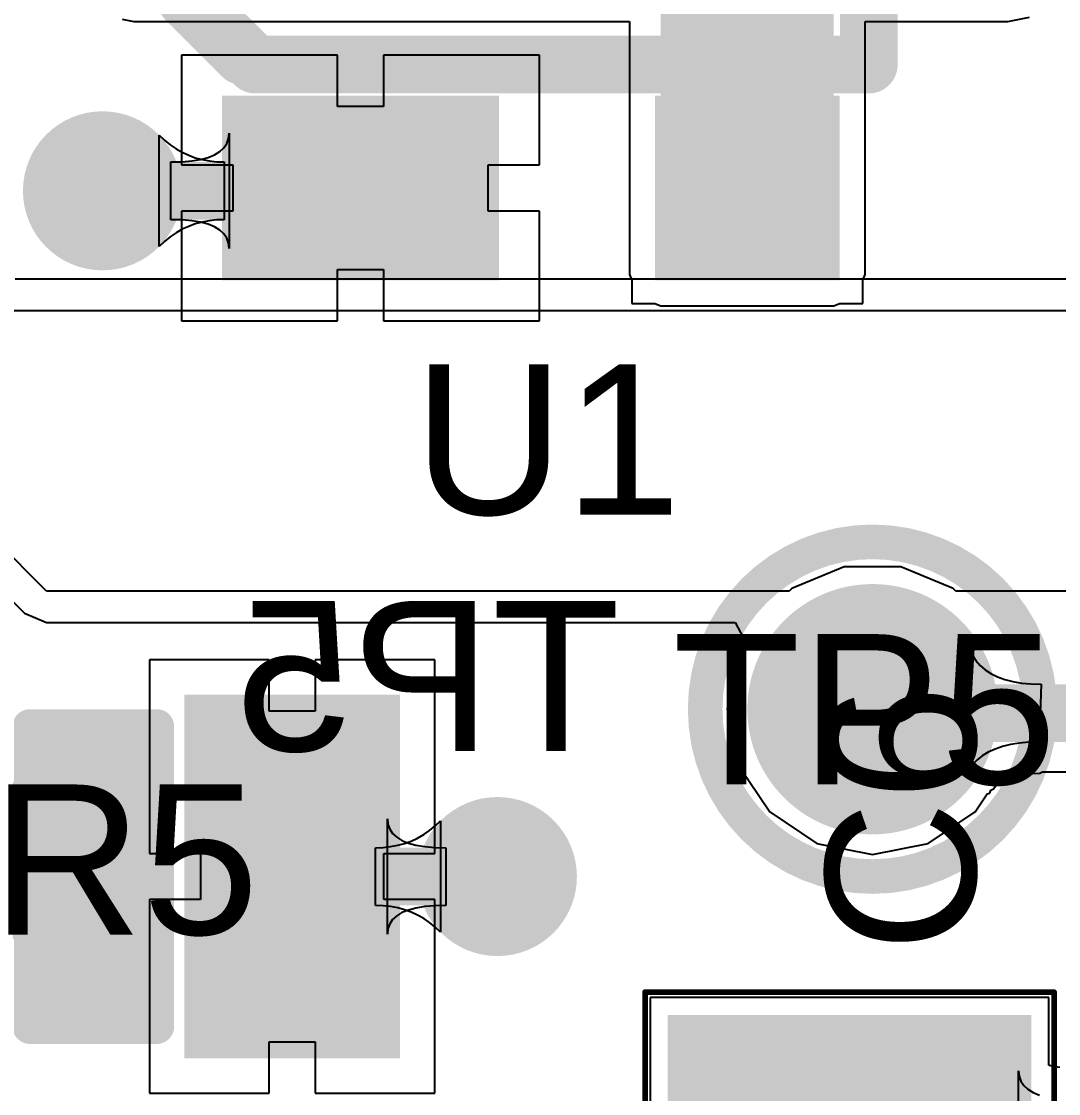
# Model space of a CAD drawing. Header units: inches. Extents: x 1.04 to 3.32, y 2.74 to 3.44.
# Drawn here: x 1.5357 to 1.7153, y 2.8879 to 3.0737 of the extents above; entities that cross this region are included whole.
import ezdxf

# ---------------------------------------------------------------- set-up
doc = ezdxf.new("R2010")
doc.units = ezdxf.units.IN
doc.header["$MEASUREMENT"] = 0
for name, color, linetype in [('Bottom Layer', 5, 'Continuous'), ('Bottom Overlay', 54, 'Continuous'), ('Bottom Paste', 16, 'Continuous'), ('Bottom Solder', 6, 'Continuous'), ('Mechanical 12', 56, 'Continuous'), ('Mechanical 16', 56, 'Continuous'), ('Top Courtyard', 56, 'Continuous'), ('Top Layer', 1, 'Continuous'), ('Top Overlay', 2, 'Continuous'), ('Top Paste', 8, 'Continuous'), ('Top Solder', 216, 'Continuous'), ('Via Holes', 16, 'Continuous')]:
    doc.layers.add(name, color=color, linetype=linetype)
doc.styles.add('Arial', font='', dxfattribs={"height": 0.2})
doc.styles.get('Arial').set_extended_font_data('Arial')

# ---------------------------------------------------------------- blocks, each defined once
blk = doc.blocks.new('TP_B_18')
at = {"layer": 'Bottom Layer'}
h = blk.add_hatch(color=5, dxfattribs=at)
edge = h.paths.add_edge_path()
edge.add_arc((0, 0), 0.019685, 0, 360)
at = {"layer": 'Bottom Paste'}
h = blk.add_hatch(color=16, dxfattribs=at)
edge = h.paths.add_edge_path()
edge.add_arc((0, 0), 0.001685, 0, 360)
at = {"layer": 'Bottom Solder'}
h = blk.add_hatch(color=6, dxfattribs=at)
edge = h.paths.add_edge_path()
edge.add_arc((0, 0), 0.021685, 0, 360)
at = {"layer": 'Bottom Overlay'}
for points in [[(0.029, 0, 0.006, 0.006, 1), (-0.029, 0, 0.006, 0.006, 1)], [(-0.0305, 0, 0.003, 0.003, 1), (-0.0275, 0, 0.003, 0.003, 1)], [(0.0275, 0, 0.003, 0.003, 1), (0.0305, 0, 0.003, 0.003, 1)]]:
    blk.add_lwpolyline(points, format="xyseb", close=True, dxfattribs=at)
at = {"layer": 'Mechanical 12', "style": 'Arial'}
blk.add_text('TP5', height=0.026, rotation=180, dxfattribs=at).set_placement((0.0346554, 0.0129958))
blk = doc.blocks.new('R0805_37')
at = {"layer": 'Top Layer'}
for points in [[(0.02952755, 0.0511811), (0.02952755, 0.0177165), (-0.02952755, 0.0177165), (-0.02952755, 0.0511811)], [(0.02952765, -0.0177165), (0.02952765, -0.0511811), (-0.02952745, -0.0511811), (-0.02952745, -0.0177165)]]:
    blk.add_hatch(color=1, dxfattribs=at).paths.add_polyline_path(points)
at = {"layer": 'Top Overlay'}
blk.add_hatch(color=2, dxfattribs=at).paths.add_polyline_path([(-0.0259975, -0.008966), (0.0260025, -0.008966), (0.0260025, 0.010034), (-0.0259975, 0.010034)])
at = {"layer": 'Top Paste'}
for points in [[(0.02952755, 0.0511811), (0.02952755, 0.0177165), (-0.02952755, 0.0177165), (-0.02952755, 0.0511811)], [(0.02952765, -0.0177165), (0.02952765, -0.0511811), (-0.02952745, -0.0511811), (-0.02952745, -0.0177165)]]:
    blk.add_hatch(color=8, dxfattribs=at).paths.add_polyline_path(points)
at = {"layer": 'Top Solder'}
for points in [[(0.03149605, 0.0531496), (0.03149605, 0.015748), (-0.03149605, 0.015748), (-0.03149605, 0.0531496)], [(0.03149615, -0.015748), (0.03149615, -0.0531496), (-0.03149595, -0.0531496), (-0.03149595, -0.015748)]]:
    blk.add_hatch(color=216, dxfattribs=at).paths.add_polyline_path(points)
at = {"layer": 'Top Overlay'}
for points in [[(0.026, 0.0110001, 0.006, 0.006, 0), (-0.0260001, 0.011, 0.006, 0.006, 0)], [(-0.0260001, 0.011, 0.006, 0.006, 0), (-0.0260001, -0.0110001, 0.006, 0.006, 0)], [(0.026, 0.0110001, 0.006, 0.006, 0), (0.0260001, -0.011, 0.006, 0.006, 0)], [(0.0260001, -0.011, 0.006, 0.006, 0), (-0.0260001, -0.0110001, 0.006, 0.006, 0)]]:
    blk.add_lwpolyline(points, format="xyseb", dxfattribs=at)
for points in [[(-0.0275001, 0.011, 0.003, 0.003, 1), (-0.0245001, 0.011, 0.003, 0.003, 1)], [(-0.0275001, 0.011, 0.003, 0.003, 1), (-0.0245001, 0.011, 0.003, 0.003, 1)], [(0.0245, 0.0110001, 0.003, 0.003, 1), (0.0275, 0.0110001, 0.003, 0.003, 1)], [(0.0245, 0.0110001, 0.003, 0.003, 1), (0.0275, 0.0110001, 0.003, 0.003, 1)], [(-0.0275001, -0.0110001, 0.003, 0.003, 1), (-0.0245001, -0.0110001, 0.003, 0.003, 1)], [(-0.0275001, -0.0110001, 0.003, 0.003, 1), (-0.0245001, -0.0110001, 0.003, 0.003, 1)], [(0.0245001, -0.011, 0.003, 0.003, 1), (0.0275001, -0.011, 0.003, 0.003, 1)], [(0.0245001, -0.011, 0.003, 0.003, 1), (0.0275001, -0.011, 0.003, 0.003, 1)]]:
    blk.add_lwpolyline(points, format="xyseb", close=True, dxfattribs=at)
at = {"layer": 'Mechanical 12', "style": 'Arial'}
blk.add_text('R5', height=0.026, rotation=270, dxfattribs=at).set_placement((-0.0100431, 0.0177226))
blk = doc.blocks.new('C0805_43')
at = {"layer": 'Top Layer'}
for points in [[(0.02952755000000001, 0.05118109999999999), (0.02952754999999999, 0.01771649999999999), (-0.02952755000000001, 0.01771650000000001), (-0.02952754999999999, 0.05118110000000001)], [(0.02952755000000001, -0.01771650000000001), (0.02952754999999999, -0.05118110000000001), (-0.02952755000000001, -0.05118109999999999), (-0.02952754999999999, -0.01771649999999999)]]:
    blk.add_hatch(color=1, dxfattribs=at).paths.add_polyline_path(points)
at = {"layer": 'Top Paste'}
for points in [[(0.02952755000000001, 0.05118109999999999), (0.02952754999999999, 0.01771649999999999), (-0.02952755000000001, 0.01771650000000001), (-0.02952754999999999, 0.05118110000000001)], [(0.02952755000000001, -0.01771650000000001), (0.02952754999999999, -0.05118110000000001), (-0.02952755000000001, -0.05118109999999999), (-0.02952754999999999, -0.01771649999999999)]]:
    blk.add_hatch(color=8, dxfattribs=at).paths.add_polyline_path(points)
at = {"layer": 'Top Solder'}
for points in [[(0.03149605, 0.0531496), (0.03149604999999999, 0.01574799999999999), (-0.03149605, 0.01574800000000001), (-0.03149604999999999, 0.0531496)], [(0.03149605, -0.01574800000000001), (0.03149604999999999, -0.0531496), (-0.03149605, -0.0531496), (-0.03149604999999999, -0.01574799999999999)]]:
    blk.add_hatch(color=216, dxfattribs=at).paths.add_polyline_path(points)
at = {"layer": 'Top Courtyard'}
for points in [[(-0.0354331, -0.0570866, 0.001, 0.001, 0), (-0.0354331, 0.0570866, 0.001, 0.001, 0)], [(-0.0354331, 0.0570866, 0.001, 0.001, 0), (0.0354331, 0.0570866, 0.001, 0.001, 0)], [(0.0354331, -0.0570866, 0.001, 0.001, 0), (0.0354331, 0.0570866, 0.001, 0.001, 0)], [(-0.0354331, -0.0570866, 0.001, 0.001, 0), (0.0354331, -0.0570866, 0.001, 0.001, 0)]]:
    blk.add_lwpolyline(points, format="xyseb", dxfattribs=at)
for points in [[(-0.0356831, 0.0570866, 0.0005, 0.0005, 1), (-0.0351831, 0.0570866, 0.0005, 0.0005, 1)], [(-0.0356831, 0.0570866, 0.0005, 0.0005, 1), (-0.0351831, 0.0570866, 0.0005, 0.0005, 1)], [(0.0351831, 0.0570866, 0.0005, 0.0005, 1), (0.0356831, 0.0570866, 0.0005, 0.0005, 1)], [(0.0351831, 0.0570866, 0.0005, 0.0005, 1), (0.0356831, 0.0570866, 0.0005, 0.0005, 1)], [(-0.0356831, -0.0570866, 0.0005, 0.0005, 1), (-0.0351831, -0.0570866, 0.0005, 0.0005, 1)], [(-0.0356831, -0.0570866, 0.0005, 0.0005, 1), (-0.0351831, -0.0570866, 0.0005, 0.0005, 1)], [(0.0351831, -0.0570866, 0.0005, 0.0005, 1), (0.0356831, -0.0570866, 0.0005, 0.0005, 1)], [(0.0351831, -0.0570866, 0.0005, 0.0005, 1), (0.0356831, -0.0570866, 0.0005, 0.0005, 1)]]:
    blk.add_lwpolyline(points, format="xyseb", close=True, dxfattribs=at)
at = {"layer": 'Top Overlay'}
for points in [[(-0.029, -0.01, 0.006, 0.006, 0), (-0.029, 0.01, 0.006, 0.006, 0)], [(0.029, 0.01, 0.006, 0.006, 0), (0.0290001, -0.01, 0.006, 0.006, 0)]]:
    blk.add_lwpolyline(points, format="xyseb", dxfattribs=at)
for points in [[(-0.0305, 0.01, 0.003, 0.003, 1), (-0.0275, 0.01, 0.003, 0.003, 1)], [(0.0275, 0.01, 0.003, 0.003, 1), (0.0305, 0.01, 0.003, 0.003, 1)], [(-0.0305, -0.01, 0.003, 0.003, 1), (-0.0275, -0.01, 0.003, 0.003, 1)], [(0.0275001, -0.01, 0.003, 0.003, 1), (0.0305001, -0.01, 0.003, 0.003, 1)]]:
    blk.add_lwpolyline(points, format="xyseb", close=True, dxfattribs=at)
at = {"layer": 'Mechanical 12', "style": 'Arial'}
blk.add_text('C6', height=0.026, rotation=270, dxfattribs=at).set_placement((-0.0129957, 0.0216595))
blk = doc.blocks.new('SOT143_4_47')
at = {"layer": 'Top Layer'}
for points in [[(0.0300001, 0.053), (0.0600001, 0.053), (0.0600001, 0.023), (0.0300001, 0.023)], [(-0.0599999, 0.052), (-0.0299999, 0.052), (-0.0299999, 0.006), (-0.0599999, 0.006)], [(-0.0599999, -0.023), (-0.0299999, -0.023), (-0.0299999, -0.053), (-0.0599999, -0.053)], [(0.0300001, -0.023), (0.0600001, -0.023), (0.0600001, -0.053), (0.0300001, -0.053)]]:
    blk.add_hatch(color=1, dxfattribs=at).paths.add_polyline_path(points)
at = {"layer": 'Top Paste'}
for points in [[(0.0300001, 0.053), (0.0600001, 0.053), (0.0600001, 0.023), (0.0300001, 0.023)], [(-0.0599999, 0.052), (-0.0299999, 0.052), (-0.0299999, 0.006), (-0.0599999, 0.006)], [(-0.0599999, -0.023), (-0.0299999, -0.023), (-0.0299999, -0.053), (-0.0599999, -0.053)], [(0.0300001, -0.023), (0.0600001, -0.023), (0.0600001, -0.053), (0.0300001, -0.053)]]:
    blk.add_hatch(color=8, dxfattribs=at).paths.add_polyline_path(points)
at = {"layer": 'Top Solder'}
for points in [[(0.0290001, 0.054), (0.0610001, 0.054), (0.0610001, 0.022), (0.0290001, 0.022)], [(-0.0609999, 0.053), (-0.0289999, 0.053), (-0.0289999, 0.005), (-0.0609999, 0.005)], [(-0.0609999, -0.022), (-0.0289999, -0.022), (-0.0289999, -0.054), (-0.0609999, -0.054)], [(0.0290001, -0.022), (0.0610001, -0.022), (0.0610001, -0.054), (0.0290001, -0.054)]]:
    blk.add_hatch(color=216, dxfattribs=at).paths.add_polyline_path(points)
at = {"layer": 'Mechanical 16'}
for points in [[(-0.011811, 0.0590551, 0.01, 0.01, 0), (-0.023622, 0.0472441, 0.01, 0.01, 0)], [(-0.011811, 0.0590551, 0.01, 0.01, 0), (0.023622, 0.0590551, 0.01, 0.01, 0)], [(0.023622, 0.0590551, 0.01, 0.01, 0), (0.023622, -0.0590551, 0.01, 0.01, 0)], [(-0.023622, 0.0472441, 0.01, 0.01, 0), (-0.023622, -0.0590551, 0.01, 0.01, 0)], [(-0.023622, -0.0590551, 0.01, 0.01, 0), (0.023622, -0.0590551, 0.01, 0.01, 0)]]:
    blk.add_lwpolyline(points, format="xyseb", dxfattribs=at)
for points in [[(-0.014311, 0.0590551, 0.005, 0.005, 1), (-0.009311, 0.0590551, 0.005, 0.005, 1)], [(-0.014311, 0.0590551, 0.005, 0.005, 1), (-0.009311, 0.0590551, 0.005, 0.005, 1)], [(0.021122, 0.0590551, 0.005, 0.005, 1), (0.026122, 0.0590551, 0.005, 0.005, 1)], [(0.021122, 0.0590551, 0.005, 0.005, 1), (0.026122, 0.0590551, 0.005, 0.005, 1)], [(-0.026122, 0.0472441, 0.005, 0.005, 1), (-0.021122, 0.0472441, 0.005, 0.005, 1)], [(-0.026122, 0.0472441, 0.005, 0.005, 1), (-0.021122, 0.0472441, 0.005, 0.005, 1)], [(-0.026122, -0.0590551, 0.005, 0.005, 1), (-0.021122, -0.0590551, 0.005, 0.005, 1)], [(-0.026122, -0.0590551, 0.005, 0.005, 1), (-0.021122, -0.0590551, 0.005, 0.005, 1)], [(0.021122, -0.0590551, 0.005, 0.005, 1), (0.026122, -0.0590551, 0.005, 0.005, 1)], [(0.021122, -0.0590551, 0.005, 0.005, 1), (0.026122, -0.0590551, 0.005, 0.005, 1)]]:
    blk.add_lwpolyline(points, format="xyseb", close=True, dxfattribs=at)
at = {"layer": 'Top Overlay'}
for points in [[(-0.0129999, 0.06, 0.008, 0.008, 0), (-0.0229999, 0.05, 0.008, 0.008, 0)], [(-0.0129999, 0.06, 0.008, 0.008, 0), (0.0230001, 0.06, 0.008, 0.008, 0)], [(0.0230001, 0.06, 0.008, 0.008, 0), (0.0230001, -0.06, 0.008, 0.008, 0)], [(-0.0229999, 0.05, 0.008, 0.008, 0), (-0.0229999, -0.06, 0.008, 0.008, 0)], [(-0.0229999, -0.06, 0.008, 0.008, 0), (0.0230001, -0.06, 0.008, 0.008, 0)]]:
    blk.add_lwpolyline(points, format="xyseb", dxfattribs=at)
for points in [[(-0.0149999, 0.06, 0.004, 0.004, 1), (-0.0109999, 0.06, 0.004, 0.004, 1)], [(-0.0149999, 0.06, 0.004, 0.004, 1), (-0.0109999, 0.06, 0.004, 0.004, 1)], [(0.0210001, 0.06, 0.004, 0.004, 1), (0.0250001, 0.06, 0.004, 0.004, 1)], [(0.0210001, 0.06, 0.004, 0.004, 1), (0.0250001, 0.06, 0.004, 0.004, 1)], [(-0.0249999, 0.05, 0.004, 0.004, 1), (-0.0209999, 0.05, 0.004, 0.004, 1)], [(-0.0249999, 0.05, 0.004, 0.004, 1), (-0.0209999, 0.05, 0.004, 0.004, 1)], [(-0.0249999, -0.06, 0.004, 0.004, 1), (-0.0209999, -0.06, 0.004, 0.004, 1)], [(-0.0249999, -0.06, 0.004, 0.004, 1), (-0.0209999, -0.06, 0.004, 0.004, 1)], [(0.0210001, -0.06, 0.004, 0.004, 1), (0.0250001, -0.06, 0.004, 0.004, 1)], [(0.0210001, -0.06, 0.004, 0.004, 1), (0.0250001, -0.06, 0.004, 0.004, 1)]]:
    blk.add_lwpolyline(points, format="xyseb", close=True, dxfattribs=at)

msp = doc.modelspace()

# ---------------------------------------------------------------- hatches: boundary and pattern name
at = {"layer": 'Bottom Layer'}
h = msp.add_hatch(color=5, dxfattribs=at)
edge = h.paths.add_edge_path()
edge.add_arc((1.54969, 3.044379), 0.0137795, 0, 360)
h = msp.add_hatch(color=5, dxfattribs=at)
edge = h.paths.add_edge_path()
edge.add_arc((1.6181103, 2.9255513), 0.0137795, 0, 360)
at = {"layer": 'Top Layer'}
msp.add_hatch(color=1, dxfattribs=at).paths.add_polyline_path([(1.6464055, 3.0298663), (1.6764055, 3.0298663), (1.6764055, 3.0864137), (1.6464055, 3.0864137)])
h = msp.add_hatch(color=1, dxfattribs=at)
edge = h.paths.add_edge_path()
edge.add_arc((1.54969, 3.044379), 0.0137795, 0, 360)
h = msp.add_hatch(color=1, dxfattribs=at)
edge = h.paths.add_edge_path()
edge.add_arc((1.6181103, 2.9255513), 0.0137795, 0, 360)
at = {"layer": 'Via Holes'}
h = msp.add_hatch(color=7, dxfattribs=at)
edge = h.paths.add_edge_path()
edge.add_arc((1.54969, 3.044379), 0.007874, 0, 360)
h = msp.add_hatch(color=7, dxfattribs=at)
edge = h.paths.add_edge_path()
edge.add_arc((1.6181103, 2.9255513), 0.007874, 0, 360)

# ---------------------------------------------------------------- linework, layer by layer
at = {"layer": 'Bottom Layer'}
for p, q in [((1.9034196, 3.0290734), (1.5345803, 3.0290734)), ((1.5323386, 3.0236614), (1.9056614, 3.0236614)), ((1.5399998, 2.9749999), (1.4939997, 3.021)), ((1.491758, 3.015588), (1.5361729, 2.971173)), ((1.6782001, 2.9792363), (1.6691274, 2.9754782)), ((1.6880205, 2.9792363), (1.6782001, 2.9792363)), ((1.6970932, 2.9754782), (1.6880205, 2.9792363)), ((1.6686491, 2.9749999), (1.5399998, 2.9749999)), ((1.6691274, 2.9754782), (1.6686491, 2.9749999)), ((1.6975715, 2.9749999), (1.6970932, 2.9754782)), ((1.895, 2.975), (1.6975715, 2.9749999)), ((1.5361729, 2.971173), (1.5399998, 2.9695878)), ((1.5399998, 2.9695878), (1.54, 2.9695879)), ((1.54, 2.9695879), (1.6592931, 2.9695879)), ((1.6592931, 2.9695879), (1.661149, 2.9661157)), ((1.661149, 2.9661157), (1.6598575, 2.9641829)), ((1.6598575, 2.9641829), (1.6579417, 2.9545513)), ((1.6997153, 2.9439789), (1.7003973, 2.9639673)), ((1.7003973, 2.9639673), (1.7010152, 2.9630007)), ((1.7010152, 2.9630007), (1.7017607, 2.9621358)), ((1.7017607, 2.9621358), (1.7026336, 2.9613728)), ((1.7026336, 2.9613728), (1.703634, 2.9607114)), ((1.703634, 2.9607114), (1.7047618, 2.9601518)), ((1.7047618, 2.9601518), (1.7060172, 2.959694)), ((1.7060172, 2.959694), (1.7074001, 2.9593379)), ((1.7074001, 2.9593379), (1.7089104, 2.9590835)), ((1.7089104, 2.9590835), (1.7105482, 2.9589309)), ((1.7105482, 2.9589309), (1.7123135, 2.95888)), ((1.7123135, 2.95888), (1.7119607, 2.94888)), ((1.6579417, 2.9545513), (1.6598575, 2.9449197)), ((1.7070262, 2.9484389), (1.7056215, 2.9480958)), ((1.7085509, 2.948684), (1.7070262, 2.9484389)), ((1.7101958, 2.948831), (1.7085509, 2.948684)), ((1.7119607, 2.94888), (1.7101958, 2.948831)), ((1.702128, 2.9464785), (1.7012037, 2.9457433)), ((1.7031724, 2.9471156), (1.702128, 2.9464785)), ((1.7043369, 2.9476547), (1.7031724, 2.9471156)), ((1.7056215, 2.9480958), (1.7043369, 2.9476547)), ((1.6598575, 2.9449197), (1.6653134, 2.9367544)), ((1.7003994, 2.9449101), (1.6997153, 2.9439789)), ((1.7012037, 2.9457433), (1.7003994, 2.9449101)), ((1.7063579, 2.9426265), (1.7071456, 2.942897)), ((1.7071456, 2.942897), (1.7080989, 2.9431299)), ((1.7080989, 2.9431299), (1.7092224, 2.9433105)), ((1.7092224, 2.9433105), (1.710512, 2.9434257)), ((1.710512, 2.9434257), (1.7121109, 2.9434701)), ((1.7121109, 2.9434701), (1.7125895, 2.9436841)), ((1.7125895, 2.9436841), (1.7197255, 2.9436841)), ((1.7040768, 2.9407747), (1.7045455, 2.9414127)), ((1.7045455, 2.9414127), (1.7048508, 2.941729)), ((1.7048508, 2.941729), (1.7052336, 2.9420335)), ((1.7052336, 2.9420335), (1.7057268, 2.9423344)), ((1.7057268, 2.9423344), (1.7063579, 2.9426265)), ((1.7009072, 2.9367544), (1.7029855, 2.9398648)), ((1.7029855, 2.9398648), (1.7034095, 2.9400237)), ((1.7034095, 2.9400237), (1.7036272, 2.9405024)), ((1.7036272, 2.9405024), (1.7040768, 2.9407747)), ((1.6653134, 2.9367544), (1.6734787, 2.9312985)), ((1.6927419, 2.9312985), (1.7009072, 2.9367544)), ((1.6734787, 2.9312985), (1.6831103, 2.9293827)), ((1.6831103, 2.9293827), (1.6927419, 2.9312985))]:
    msp.add_line(p, q, dxfattribs=at)
for points in [[(1.6831103, 2.9545513, 0.01, 0.01, 0), (1.6837816, 2.95388, 0.01, 0.01, 0)], [(1.6837816, 2.95388, 0.01, 0.01, 0), (1.7411244, 2.95388, 0.01, 0.01, 0)]]:
    msp.add_lwpolyline(points, format="xyseb", dxfattribs=at)
for points in [[(1.6806103, 2.9545513, 0.005, 0.005, 1), (1.6856103, 2.9545513, 0.005, 0.005, 1)], [(1.6812816, 2.95388, 0.005, 0.005, 1), (1.6862816, 2.95388, 0.005, 0.005, 1)], [(1.6812816, 2.95388, 0.005, 0.005, 1), (1.6862816, 2.95388, 0.005, 0.005, 1)]]:
    msp.add_lwpolyline(points, format="xyseb", close=True, dxfattribs=at)
at = {"layer": 'Top Layer'}
for p, q in [((1.5531145, 3.0741118), (1.5551003, 3.0737168)), ((1.5551003, 3.0737168), (1.6409935, 3.0737168)), ((1.6409935, 3.0737168), (1.6409935, 3.0298663)), ((1.6818175, 3.0298663), (1.6818175, 3.0737168)), ((1.6818175, 3.0737168), (1.7065772, 3.0737168)), ((1.7065772, 3.0737168), (1.7102839, 3.0744541)), ((1.5904055, 3.0678663), (1.5634055, 3.0678663)), ((1.5634055, 3.0678663), (1.5634055, 3.0488663)), ((1.5904055, 3.0590052), (1.5904055, 3.0678663)), ((1.6254055, 3.0678663), (1.5984055, 3.0678663)), ((1.5984055, 3.0678663), (1.5984055, 3.0590052)), ((1.6254055, 3.0488663), (1.6254055, 3.0678663)), ((1.5984055, 3.0590052), (1.5904055, 3.0590052)), ((1.5715443, 3.053429), (1.5716455, 3.054379)), ((1.5716455, 3.054379), (1.5716455, 3.034379)), ((1.5595306, 3.0347333), (1.5595306, 3.0540247)), ((1.5595306, 3.0540247), (1.5604629, 3.053142)), ((1.5604629, 3.053142), (1.5614384, 3.0523522)), ((1.5707347, 3.051829), (1.5712407, 3.052579)), ((1.5712407, 3.052579), (1.5715443, 3.053429)), ((1.5614384, 3.0523522), (1.5624572, 3.0516554)), ((1.5624572, 3.0516554), (1.5635191, 3.0510514)), ((1.5635191, 3.0510514), (1.5646243, 3.0505404)), ((1.5646243, 3.0505404), (1.5657727, 3.0501223)), ((1.5680023, 3.050179), (1.5691155, 3.050629)), ((1.5691155, 3.050629), (1.5700263, 3.051179)), ((1.5700263, 3.051179), (1.5707347, 3.051829)), ((1.5615255, 3.049379), (1.5634483, 3.049429)), ((1.5615255, 3.039379), (1.5615255, 3.049379)), ((1.5634055, 3.0488663), (1.5722666, 3.0488663)), ((1.5634483, 3.049429), (1.5651687, 3.049579)), ((1.5651687, 3.049579), (1.5666867, 3.049829)), ((1.5657727, 3.0501223), (1.5669642, 3.0497971)), ((1.5666867, 3.049829), (1.5680023, 3.050179)), ((1.5669642, 3.0497971), (1.568199, 3.0495648)), ((1.568199, 3.0495648), (1.569477, 3.0494255)), ((1.569477, 3.0494255), (1.5707981, 3.049379)), ((1.5707981, 3.049379), (1.5707981, 3.039379)), ((1.5722666, 3.0488663), (1.5722666, 3.0408663)), ((1.6165444, 3.0408663), (1.6165444, 3.0488663)), ((1.6165444, 3.0488663), (1.6254055, 3.0488663)), ((1.5634483, 3.039329), (1.5615255, 3.039379)), ((1.5722666, 3.0408663), (1.5634055, 3.0408663)), ((1.5634055, 3.0408663), (1.5634055, 3.0218663)), ((1.5707981, 3.039379), (1.569477, 3.0393325)), ((1.6254055, 3.0408663), (1.6165444, 3.0408663)), ((1.6254055, 3.0218663), (1.6254055, 3.0408663)), ((1.5635191, 3.0377066), (1.5624572, 3.0371026)), ((1.5651687, 3.039179), (1.5634483, 3.039329)), ((1.5646243, 3.0382176), (1.5635191, 3.0377066)), ((1.5657727, 3.0386357), (1.5646243, 3.0382176)), ((1.5666867, 3.038929), (1.5651687, 3.039179)), ((1.5669642, 3.0389609), (1.5657727, 3.0386357)), ((1.5680023, 3.038579), (1.5666867, 3.038929)), ((1.568199, 3.0391932), (1.5669642, 3.0389609)), ((1.5691155, 3.038129), (1.5680023, 3.038579)), ((1.569477, 3.0393325), (1.568199, 3.0391932)), ((1.5700263, 3.037579), (1.5691155, 3.038129)), ((1.5707347, 3.036929), (1.5700263, 3.037579)), ((1.5614384, 3.0364058), (1.5604629, 3.035616)), ((1.5624572, 3.0371026), (1.5614384, 3.0364058)), ((1.5712407, 3.036179), (1.5707347, 3.036929)), ((1.5715443, 3.035329), (1.5712407, 3.036179)), ((1.5604629, 3.035616), (1.5595306, 3.0347333)), ((1.5716455, 3.034379), (1.5715443, 3.035329)), ((1.5904055, 3.0218663), (1.5904055, 3.0307274)), ((1.5904055, 3.0307274), (1.5984055, 3.0307274)), ((1.5984055, 3.0307274), (1.5984055, 3.0218663)), ((1.6409935, 3.0298663), (1.6414055, 3.0288716)), ((1.6414055, 3.0288716), (1.6414055, 3.0248663)), ((1.6814055, 3.0288716), (1.6818175, 3.0298663)), ((1.6814055, 3.0248663), (1.6814055, 3.0288716)), ((1.6414055, 3.0248663), (1.6454108, 3.0248663)), ((1.6454108, 3.0248663), (1.6464055, 3.0244543)), ((1.6764055, 3.0244543), (1.6774002, 3.0248663)), ((1.6774002, 3.0248663), (1.6814055, 3.0248663)), ((1.6464055, 3.0244543), (1.6764055, 3.0244543)), ((1.5634055, 3.0218663), (1.5904055, 3.0218663)), ((1.5984055, 3.0218663), (1.6254055, 3.0218663)), ((1.5785591, 2.9630789), (1.5578268, 2.9630789)), ((1.5578268, 2.9630789), (1.5578268, 2.9295514)), ((1.5785591, 2.9542179), (1.5785591, 2.9630789)), ((1.6072914, 2.9630789), (1.5865591, 2.9630789)), ((1.5865591, 2.9630789), (1.5865591, 2.9542179)), ((1.6072914, 2.9295514), (1.6072914, 2.9630789)), ((1.5865591, 2.9542179), (1.5785591, 2.9542179)), ((1.5990514, 2.9155513), (1.5990514, 2.9355513)), ((1.5990514, 2.9355513), (1.5991526, 2.9346013)), ((1.5991526, 2.9346013), (1.5994562, 2.9337513)), ((1.5994562, 2.9337513), (1.5999622, 2.9330013)), ((1.6053431, 2.9328277), (1.6063619, 2.9335245)), ((1.6063619, 2.9335245), (1.6073374, 2.9343143)), ((1.6073374, 2.9343143), (1.6082697, 2.935197)), ((1.6082697, 2.935197), (1.6082697, 2.9159056)), ((1.5999622, 2.9330013), (1.6006706, 2.9323513)), ((1.6006706, 2.9323513), (1.6015814, 2.9318013)), ((1.6015814, 2.9318013), (1.6026946, 2.9313513)), ((1.6020276, 2.9312946), (1.603176, 2.9317127)), ((1.603176, 2.9317127), (1.6042812, 2.9322237)), ((1.6042812, 2.9322237), (1.6053431, 2.9328277)), ((1.5970022, 2.9305513), (1.5983233, 2.9305978)), ((1.5970022, 2.9205513), (1.5970022, 2.9305513)), ((1.5983233, 2.9305978), (1.5996013, 2.9307371)), ((1.5996013, 2.9307371), (1.6008361, 2.9309694)), ((1.6008361, 2.9309694), (1.6020276, 2.9312946)), ((1.6026946, 2.9313513), (1.6040102, 2.9310013)), ((1.6040102, 2.9310013), (1.6055282, 2.9307513)), ((1.6055282, 2.9307513), (1.6072486, 2.9306013)), ((1.6072486, 2.9306013), (1.6091714, 2.9305513)), ((1.6091714, 2.9305513), (1.6091714, 2.9205513)), ((1.5578268, 2.9295514), (1.5666879, 2.9295514)), ((1.5666879, 2.9295514), (1.5666879, 2.9215514)), ((1.5984303, 2.9215514), (1.5984303, 2.9295514)), ((1.5984303, 2.9295514), (1.6072914, 2.9295514)), ((1.5666879, 2.9215514), (1.5578268, 2.9215514)), ((1.5578268, 2.9215514), (1.5578268, 2.8880239)), ((1.5983233, 2.9205048), (1.5970022, 2.9205513)), ((1.5996013, 2.9203655), (1.5983233, 2.9205048)), ((1.6072914, 2.9215514), (1.5984303, 2.9215514)), ((1.6072486, 2.9205013), (1.6055282, 2.9203513)), ((1.6091714, 2.9205513), (1.6072486, 2.9205013)), ((1.6072914, 2.8880239), (1.6072914, 2.9215514)), ((1.6008361, 2.9201332), (1.5996013, 2.9203655)), ((1.6006706, 2.9187513), (1.5999622, 2.9181013)), ((1.6015814, 2.9193013), (1.6006706, 2.9187513)), ((1.6020276, 2.919808), (1.6008361, 2.9201332)), ((1.6026946, 2.9197513), (1.6015814, 2.9193013)), ((1.603176, 2.9193899), (1.6020276, 2.919808)), ((1.6040102, 2.9201013), (1.6026946, 2.9197513)), ((1.6042812, 2.9188789), (1.603176, 2.9193899)), ((1.6055282, 2.9203513), (1.6040102, 2.9201013)), ((1.6053431, 2.9182749), (1.6042812, 2.9188789)), ((1.5994562, 2.9173513), (1.5991526, 2.9165013)), ((1.5999622, 2.9181013), (1.5994562, 2.9173513)), ((1.6063619, 2.9175781), (1.6053431, 2.9182749)), ((1.6073374, 2.9167883), (1.6063619, 2.9175781)), ((1.6082697, 2.9159056), (1.6073374, 2.9167883)), ((1.5991526, 2.9165013), (1.5990514, 2.9155513)), ((1.7136614, 2.9046063), (1.6446064, 2.9046063)), ((1.6446064, 2.9046063), (1.6446064, 2.8611417)), ((1.7136614, 2.8928817), (1.7136614, 2.9046063)), ((1.5785591, 2.8880239), (1.5785591, 2.8968849)), ((1.5785591, 2.8968849), (1.5865591, 2.8968849)), ((1.5865591, 2.8968849), (1.5865591, 2.8880239)), ((1.7137811, 2.8928333), (1.7136614, 2.8928817)), ((1.7145181, 2.8926372), (1.7137811, 2.8928333)), ((1.7155749, 2.8924632), (1.7145181, 2.8926372)), ((1.7084214, 2.8718897), (1.7084214, 2.8918897)), ((1.7084214, 2.8918897), (1.7085226, 2.8909397)), ((1.7085226, 2.8909397), (1.7088262, 2.8900897)), ((1.7088262, 2.8900897), (1.7093322, 2.8893397)), ((1.7093322, 2.8893397), (1.7100406, 2.8886897)), ((1.5578268, 2.8880239), (1.5785591, 2.8880239)), ((1.5865591, 2.8880239), (1.6072914, 2.8880239)), ((1.7100406, 2.8886897), (1.7109514, 2.8881397)), ((1.7109514, 2.8881397), (1.7120646, 2.8876897))]:
    msp.add_line(p, q, dxfattribs=at)
for points in [[(1.54969, 3.044379, 0.01, 0.01, 0), (1.5939182, 3.044379, 0.01, 0.01, 0)], [(1.5939182, 3.044379, 0.01, 0.01, 0), (1.5944055, 3.0448663, 0.01, 0.01, 0)], [(1.5825591, 2.9255514, 0.01, 0.01, 0), (1.5825592, 2.9255513, 0.01, 0.01, 0)], [(1.5825592, 2.9255513, 0.01, 0.01, 0), (1.6181103, 2.9255513, 0.01, 0.01, 0)]]:
    msp.add_lwpolyline(points, format="xyseb", dxfattribs=at)
for points in [[(1.54719, 3.044379, 0.005, 0.005, 1), (1.55219, 3.044379, 0.005, 0.005, 1)], [(1.5914182, 3.044379, 0.005, 0.005, 1), (1.5964182, 3.044379, 0.005, 0.005, 1)], [(1.5914182, 3.044379, 0.005, 0.005, 1), (1.5964182, 3.044379, 0.005, 0.005, 1)], [(1.5919055, 3.0448663, 0.005, 0.005, 1), (1.5969055, 3.0448663, 0.005, 0.005, 1)], [(1.5800591, 2.9255514, 0.005, 0.005, 1), (1.5850591, 2.9255514, 0.005, 0.005, 1)], [(1.5800592, 2.9255513, 0.005, 0.005, 1), (1.5850592, 2.9255513, 0.005, 0.005, 1)], [(1.5800592, 2.9255513, 0.005, 0.005, 1), (1.5850592, 2.9255513, 0.005, 0.005, 1)], [(1.6156103, 2.9255513, 0.005, 0.005, 1), (1.6206103, 2.9255513, 0.005, 0.005, 1)]]:
    msp.add_lwpolyline(points, format="xyseb", close=True, dxfattribs=at)

# ---------------------------------------------------------------- block references
for name, p, rotation in [('SOT143_4_47', (1.6234055, 3.0898662), 90), ('TP_B_18', (1.6831103, 2.9545513), 180), ('R0805_37', (1.5481103, 2.9255513), 90)]:
    msp.add_blockref(name, p, dxfattribs=dict(rotation=rotation))
msp.add_blockref('C0805_43', (1.6791339, 2.8484252))

# ---------------------------------------------------------------- texts
at = {"layer": 'Bottom Overlay', "style": 'Arial', "text_generation_flag": 2}
msp.add_text('TP5', height=0.026, dxfattribs=at).set_placement((1.6393563, 2.9473037))
at = {"layer": 'Top Overlay', "style": 'Arial'}
msp.add_text('U1', height=0.026, dxfattribs=at).set_placement((1.6035188, 2.9882877))
msp.add_text('C6', height=0.026, rotation=90, dxfattribs=at).set_placement((1.7009878, 2.9123954))

doc.saveas('drawing.dxf')
